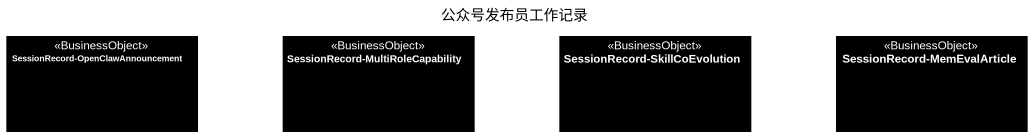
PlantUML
@startuml
title 公众号发布员工作记录
hide circle
hide empty members
class "SessionRecord-OpenClawAnnouncement" as SessionRecord <<BusinessObject>> #000000
class "SessionRecord-MultiRoleCapability" as SessionRecord_2 <<BusinessObject>> #000000
class "SessionRecord-SkillCoEvolution" as SessionRecord_3 <<BusinessObject>> #000000
class "SessionRecord-MemEvalArticle" as SessionRecord_MemEvalArticle <<BusinessObject>> #000000
@enduml
